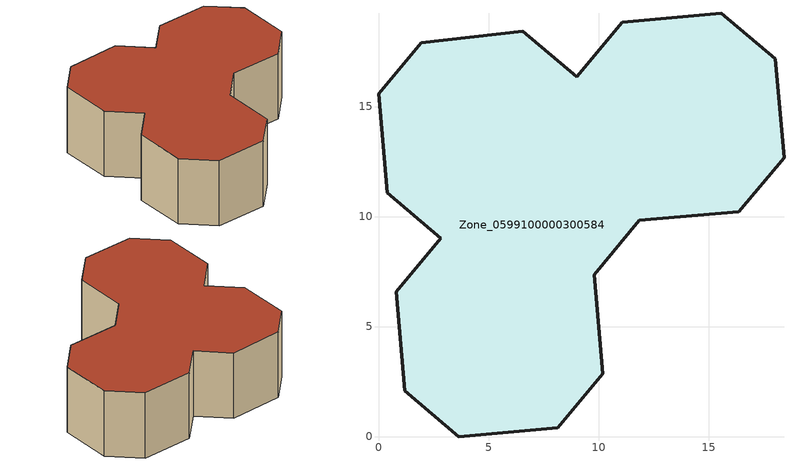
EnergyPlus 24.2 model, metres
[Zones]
Zone_0599100000300584
 floor ground (C_G): 0.39,11.08 0,15.57 1.95,17.89 6.55,18.43 9,16.36 11.07,18.83 15.57,19.23 18.03,17.17 18.43,12.67 16.37,10.21 11.86,9.82 9.81,7.36 10.2,2.85 8.14,0.39 3.64,0 1.2,2.08 0.8,6.57 2.84,9.02 z0
 wall outside (C_F): 16.37,10.21 18.43,12.67 18.03,17.17 15.57,19.23 11.07,18.83 9,16.36 6.55,18.43 1.95,17.89 0,15.57 0.39,11.08 2.84,9.02 0.8,6.57 1.2,2.08 3.64,0 8.14,0.39 10.2,2.85 9.81,7.36 11.86,9.82 16.37,10.21 z0:6.05
 roof outside (C_R): 9.81,7.36 11.86,9.82 16.37,10.21 18.43,12.67 18.03,17.17 15.57,19.23 11.07,18.83 9,16.36 6.55,18.43 1.95,17.89 0,15.57 0.39,11.08 2.84,9.02 0.8,6.57 1.2,2.08 3.64,0 8.14,0.39 10.2,2.85 z6.05
[BUILDING]
Pand.0599100000300584: North Axis=0; Terrain=City; Loads Convergence Tolerance Value=0.04; Temperature Convergence Tolerance Value=0.4; Solar Distribution=FullExterior; Maximum Number of Warmup Days=25; Minimum Number of Warmup Days=1
[Site:Location]
Rotterdam.The.Hague.AP_ZH_NLD Design_Conditions: Latitude=51.96; Longitude=4.45; Time Zone=1; Elevation=-4.5
[SITE:GROUNDTEMPERATURE:BUILDINGSURFACE]
18, 18, 18, 18, 18, 18, 18, 18, 18, 18, 18, 18
[MATERIAL] Thermal Absorptance=0.9; Solar Absorptance=0.7; Visible Absorptance=0.7
Name | Roughness | Thickness | Conductivity | Density | Specific Heat
G.D.1975-1991 | MediumSmooth | 0.15 | 0.288461 | 540 | 1210
F.D.1975-1991 | Rough | 0.3 | 0.230769 | 1920 | 840
R.D.1975-1991 | MediumRough | 0.2 | 0.153846 | 1500 | 1000
[CONSTRUCTION]
C_G: G.D.1975-1991
C_F: F.D.1975-1991
C_R: R.D.1975-1991
[ZONE]
Zone_0599100000300584: Type=1; Multiplier=1; Ceiling Height=Autocalculate; Volume=Autocalculate; Floor Area=autocalculate; Part of Total Floor Area=Yes
[ZONEINFILTRATION:DESIGNFLOWRATE]
Infil_Zone_0599100000300584: Zone or ZoneList or Space or SpaceList=Zone_0599100000300584; Schedule=AlwaysOn; Design Flow Rate Calculation Method=Flow/Area; Flow Rate per Floor Area=0.0042; Constant Term Coefficient=1; Temperature Term Coefficient=0; Velocity Term Coefficient=0; Velocity Squared Term Coefficient=0
[HVACTEMPLATE:ZONE:IDEALLOADSAIRSYSTEM]
Zone_0599100000300584: Maximum Heating Supply Air Temperature=50; Minimum Cooling Supply Air Temperature=13; Maximum Heating Supply Air Humidity Ratio=0.0156; Minimum Cooling Supply Air Humidity Ratio=0.0077; Heating Limit=NoLimit; Cooling Limit=NoLimit; Dehumidification Control Type=ConstantSensibleHeatRatio; Cooling Sensible Heat Ratio=0.7; Dehumidification Setpoint=60; Humidification Control Type=None; Humidification Setpoint=30; Outdoor Air Method=None; Outdoor Air Flow Rate per Person=0.00944; Outdoor Air Flow Rate per Zone Floor Area=0; Outdoor Air Flow Rate per Zone=0; Demand Controlled Ventilation Type=None; Outdoor Air Economizer Type=NoEconomizer; Heat Recovery Type=None; Sensible Heat Recovery Effectiveness=0.7; Latent Heat Recovery Effectiveness=0.65
[ZONECONTROL:THERMOSTAT]
ThermostatControl_Zone_0599100000300584: Zone or ZoneList=Zone_0599100000300584; Control Type Schedule=DualSetpointControlType; Control 1=Thermostat_Zone_0599100000300584; Temperature Difference Between Cutout And Setpoint=0
[THERMOSTATSETPOINT:DUALSETPOINT]
Thermostat_Zone_0599100000300584: Heating Setpoint Temperature Schedule=HeatingSetpoint_Zone_0599100000300584; Cooling Setpoint Temperature Schedule=CoolingSetpoint_Zone_0599100000300584
[SCHEDULE:COMPACT]
HeatingSetpoint_Zone_0599100000300584: Through: 12/31, For: AllDays, Until: 24:00, 21
CoolingSetpoint_Zone_0599100000300584: Through: 12/31, For: AllDays, Until: 24:00, 24
DualSetpointControlType: Through: 12/31, For: AllDays, Until: 24:00, 4
AlwaysOn: Through: 12/31, For: AllDays, Until: 24:00, 1
